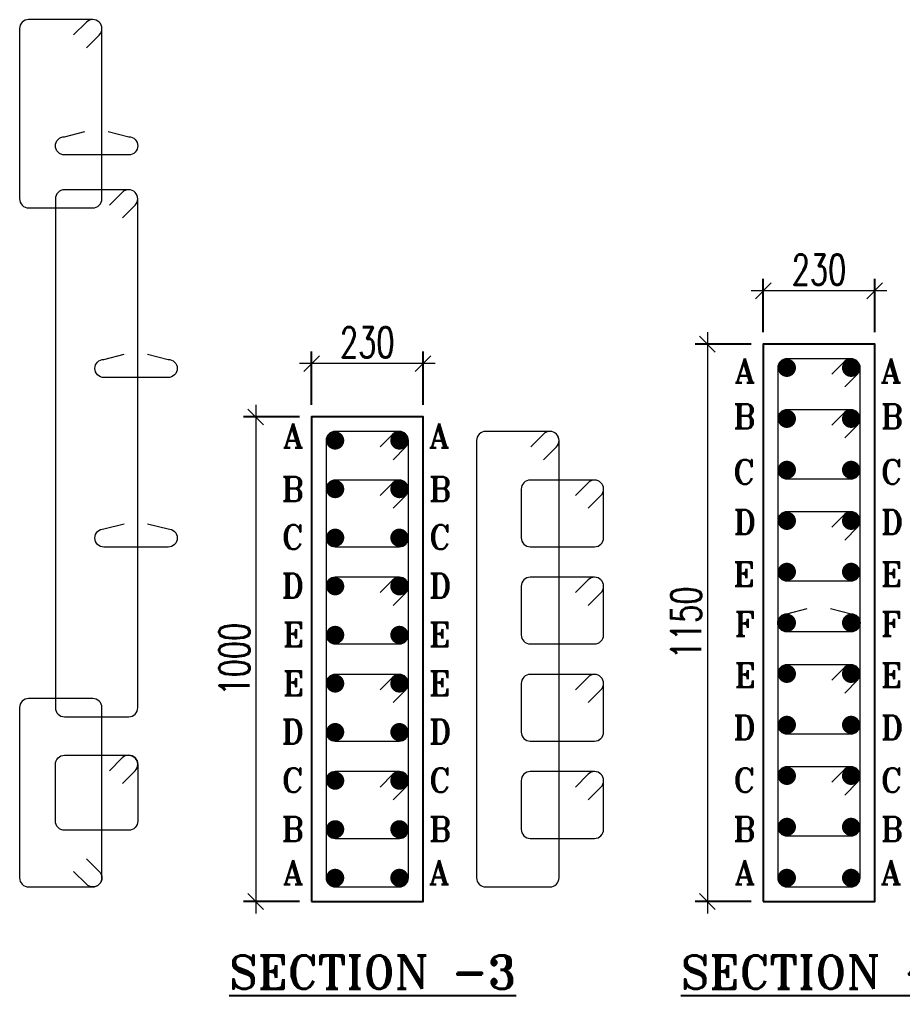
# Model space of a CAD drawing. Header units: millimetres. Extents: x 1123469 to 1883119, y -126924 to 196924.
# Drawn here: x 1577435 to 1584723, y -92072 to -84016 of the extents above; entities that cross this region are included whole.
import ezdxf

# ---------------------------------------------------------------- set-up
doc = ezdxf.new("R2010")
doc.units = ezdxf.units.MM
doc.header["$LTSCALE"] = 500
doc.header["$MEASUREMENT"] = 0
doc.header["$PDMODE"] = 34
doc.layers.get('Defpoints').update_dxf_attribs({"lineweight": 0})
doc.layers.add('DIAMENTION', color=1, linetype='Continuous', lineweight=0)
doc.layers.add('STEEL', color=7, linetype='Continuous', lineweight=20)
for name, color, linetype in [('Reinf', 4, 'Continuous'), ('S-TEXT', 3, 'Continuous'), ('TOWER AREA COLUMN.', 6, 'Continuous')]:
    doc.layers.add(name, color=color, linetype=linetype)
doc.styles.add('2MM', font='romans.shx', dxfattribs={"width": 0.7})
doc.styles.add('ROMANT', font='romant__.ttf', dxfattribs={"width": 0.9, "height": 600})
doc.dimstyles.new('SHUIB', dxfattribs={"dimtxt": 200, "dimasz": 180, "dimexe": 100, "dimexo": 250, "dimgap": 50, "dimtad": 2, "dimdec": 0, "dimzin": 1, "dimdsep": 46, "dimtxsty": '2MM', "dimblk": 'OBLIQUE', "dimcen": 0, "dimdle": 100, "dimclrd": 1, "dimclre": 1, "dimclrt": 3, "dimadec": 0, "dimazin": 0, "dimtfac": 1, "dimtdec": 0, "dimtix": 1, "dimtmove": 2, "dimatfit": 3, "dimfxl": 1, "dimtolj": 1, "dimlwd": -1, "dimarcsym": 0})

# ---------------------------------------------------------------- blocks, each defined once
blk = doc.blocks.new('_Oblique')
at = {"color": 0, "linetype": 'ByBlock', "lineweight": -2}
blk.add_line((-0.5, -0.5), (0.5, 0.5), dxfattribs=at)
blk = doc.blocks.new('*D286')
at = {"layer": 'Defpoints', "color": 0, "ltscale": 100, "transparency": 16777216}
for p in [(1579845.5, -86856.1), (1579845.5, -87296.4), (1580765.5, -87296.4)]:
    blk.add_point(p, dxfattribs=at)
at = {"layer": 'DIAMENTION', "color": 1, "lineweight": -2, "ltscale": 100, "transparency": 16777216}
for p, q in [((1579845.5, -87196.4), (1579845.5, -86756.1)), ((1580765.5, -87196.4), (1580765.5, -86756.1))]:
    blk.add_line(p, q, dxfattribs=at)
at = {"layer": 'DIAMENTION', "color": 1, "ltscale": 100, "transparency": 16777216}
blk.add_line((1580865.5, -86856.1), (1579745.5, -86856.1), dxfattribs=at)
at = {"layer": 'DIAMENTION', "color": 1, "ltscale": 100, "transparency": 16777216, "xscale": 130, "yscale": 130, "zscale": 130, "rotation": 180}
blk.add_blockref('_Oblique', (1579845.5, -86856.1), dxfattribs=at)
at = {"layer": 'DIAMENTION', "color": 1, "ltscale": 100, "transparency": 16777216, "xscale": 130, "yscale": 130, "zscale": 130}
blk.add_blockref('_Oblique', (1580765.5, -86856.1), dxfattribs=at)
at = {"layer": 'DIAMENTION', "color": 3, "ltscale": 100, "transparency": 16777216, "insert": (1580305.5, -86681.1), "char_height": 250, "attachment_point": 5, "style": '2MM'}
blk.add_mtext('\\A1;230', dxfattribs=at)
blk = doc.blocks.new('*D287')
at = {"layer": 'Defpoints', "color": 0, "ltscale": 100, "transparency": 16777216}
for p in [(1579845.5, -87296.4), (1579384.3, -91296.4), (1579845.5, -91296.4)]:
    blk.add_point(p, dxfattribs=at)
at = {"layer": 'DIAMENTION', "color": 1, "ltscale": 100, "transparency": 16777216}
blk.add_line((1579384.3, -87196.4), (1579384.3, -91396.4), dxfattribs=at)
at = {"layer": 'DIAMENTION', "color": 1, "lineweight": -2, "ltscale": 100, "transparency": 16777216}
for p, q in [((1579745.5, -87296.4), (1579284.3, -87296.4)), ((1579745.5, -91296.4), (1579284.3, -91296.4))]:
    blk.add_line(p, q, dxfattribs=at)
at = {"layer": 'DIAMENTION', "color": 1, "ltscale": 100, "transparency": 16777216, "xscale": 130, "yscale": 130, "zscale": 130}
for p, rotation in [((1579384.3, -87296.4), 90), ((1579384.3, -91296.4), 270)]:
    blk.add_blockref('_Oblique', p, dxfattribs=dict(at, rotation=rotation))
at = {"layer": 'DIAMENTION', "color": 3, "ltscale": 100, "transparency": 16777216, "insert": (1579209.3, -89296.4), "char_height": 250, "attachment_point": 5, "rotation": 90, "style": '2MM'}
blk.add_mtext('\\A1;1000', dxfattribs=at)
blk = doc.blocks.new('*D288')
at = {"layer": 'Defpoints', "color": 0, "ltscale": 100, "transparency": 16777216}
for p in [(1583573.8, -86256.1), (1583573.8, -86696.4), (1584493.8, -86696.4)]:
    blk.add_point(p, dxfattribs=at)
at = {"layer": 'DIAMENTION', "color": 1, "lineweight": -2, "ltscale": 100, "transparency": 16777216}
for p, q in [((1583573.8, -86596.4), (1583573.8, -86156.1)), ((1584493.8, -86596.4), (1584493.8, -86156.1))]:
    blk.add_line(p, q, dxfattribs=at)
at = {"layer": 'DIAMENTION', "color": 1, "ltscale": 100, "transparency": 16777216}
blk.add_line((1584593.8, -86256.1), (1583473.8, -86256.1), dxfattribs=at)
at = {"layer": 'DIAMENTION', "color": 1, "ltscale": 100, "transparency": 16777216, "xscale": 130, "yscale": 130, "zscale": 130, "rotation": 180}
blk.add_blockref('_Oblique', (1583573.8, -86256.1), dxfattribs=at)
at = {"layer": 'DIAMENTION', "color": 1, "ltscale": 100, "transparency": 16777216, "xscale": 130, "yscale": 130, "zscale": 130}
blk.add_blockref('_Oblique', (1584493.8, -86256.1), dxfattribs=at)
at = {"layer": 'DIAMENTION', "color": 3, "ltscale": 100, "transparency": 16777216, "insert": (1584033.8, -86081.1), "char_height": 250, "attachment_point": 5, "style": '2MM'}
blk.add_mtext('\\A1;230', dxfattribs=at)
blk = doc.blocks.new('*D289')
at = {"layer": 'Defpoints', "color": 0, "ltscale": 100, "transparency": 16777216}
for p in [(1583573.8, -86696.4), (1583112.6, -91296.4), (1583573.8, -91296.4)]:
    blk.add_point(p, dxfattribs=at)
at = {"layer": 'DIAMENTION', "color": 1, "ltscale": 100, "transparency": 16777216}
blk.add_line((1583112.6, -86596.4), (1583112.6, -91396.4), dxfattribs=at)
at = {"layer": 'DIAMENTION', "color": 1, "lineweight": -2, "ltscale": 100, "transparency": 16777216}
for p, q in [((1583473.8, -86696.4), (1583012.6, -86696.4)), ((1583473.8, -91296.4), (1583012.6, -91296.4))]:
    blk.add_line(p, q, dxfattribs=at)
at = {"layer": 'DIAMENTION', "color": 1, "ltscale": 100, "transparency": 16777216, "xscale": 130, "yscale": 130, "zscale": 130}
for p, rotation in [((1583112.6, -86696.4), 90), ((1583112.6, -91296.4), 270)]:
    blk.add_blockref('_Oblique', p, dxfattribs=dict(at, rotation=rotation))
at = {"layer": 'DIAMENTION', "color": 3, "ltscale": 100, "transparency": 16777216, "insert": (1582937.6, -88996.4), "char_height": 250, "attachment_point": 5, "rotation": 90, "style": '2MM'}
blk.add_mtext('\\A1;1150', dxfattribs=at)

msp = doc.modelspace()

# ---------------------------------------------------------------- linework, layer by layer
at = {"layer": 'Reinf', "color": 4, "linetype": 'ByBlock', "const_width": 75}
for points in [[(1583768.8, -86928.9, -1), (1583768.8, -86853.9, -1)], [(1584298.8, -86928.9, 1), (1584298.8, -86853.9, 1)], [(1583768.8, -87349.9, -1), (1583768.8, -87274.9, -1)], [(1584298.8, -87349.9, 1), (1584298.8, -87274.9, 1)], [(1580040.5, -87528.9, -1), (1580040.5, -87453.9, -1)], [(1580570.5, -87528.9, 1), (1580570.5, -87453.9, 1)], [(1583768.8, -87770.9, -1), (1583768.8, -87695.9, -1)], [(1584298.8, -87770.9, 1), (1584298.8, -87695.9, 1)], [(1580040.5, -87930, -1), (1580040.5, -87855, -1)], [(1580570.5, -87930, 1), (1580570.5, -87855, 1)], [(1583768.8, -88191.9, -1), (1583768.8, -88116.9, -1)], [(1584298.8, -88191.9, 1), (1584298.8, -88116.9, 1)], [(1580040.5, -88331.1, -1), (1580040.5, -88256.1, -1)], [(1580570.5, -88331.1, 1), (1580570.5, -88256.1, 1)], [(1583768.8, -88612.9, -1), (1583768.8, -88537.9, -1)], [(1584298.8, -88612.9, 1), (1584298.8, -88537.9, 1)], [(1580040.5, -88732.2, -1), (1580040.5, -88657.2, -1)], [(1580570.5, -88732.2, 1), (1580570.5, -88657.2, 1)], [(1583768.8, -89033.9, -1), (1583768.8, -88958.9, -1)], [(1584298.8, -89033.9, 1), (1584298.8, -88958.9, 1)], [(1580040.5, -89133.3, -1), (1580040.5, -89058.3, -1)], [(1580570.5, -89133.3, 1), (1580570.5, -89058.3, 1)], [(1583768.8, -89454.9, -1), (1583768.8, -89379.9, -1)], [(1584298.8, -89454.9, 1), (1584298.8, -89379.9, 1)], [(1580040.5, -89534.5, -1), (1580040.5, -89459.5, -1)], [(1580570.5, -89534.5, 1), (1580570.5, -89459.5, 1)], [(1583768.8, -89875.9, -1), (1583768.8, -89800.9, -1)], [(1584298.8, -89875.9, 1), (1584298.8, -89800.9, 1)], [(1580040.5, -89935.6, -1), (1580040.5, -89860.6, -1)], [(1580570.5, -89935.6, 1), (1580570.5, -89860.6, 1)], [(1580040.5, -90336.7, -1), (1580040.5, -90261.7, -1)], [(1580570.5, -90336.7, 1), (1580570.5, -90261.7, 1)], [(1583768.8, -90296.9, -1), (1583768.8, -90221.9, -1)], [(1584298.8, -90296.9, 1), (1584298.8, -90221.9, 1)], [(1580040.5, -90737.8, -1), (1580040.5, -90662.8, -1)], [(1580570.5, -90737.8, 1), (1580570.5, -90662.8, 1)], [(1583768.8, -90717.9, -1), (1583768.8, -90642.9, -1)], [(1584298.8, -90717.9, 1), (1584298.8, -90642.9, 1)], [(1580040.5, -91063.9, 1), (1580040.5, -91138.9, 1)], [(1580570.5, -91063.9, -1), (1580570.5, -91138.9, -1)], [(1583768.8, -91063.9, 1), (1583768.8, -91138.9, 1)], [(1584298.8, -91063.9, -1), (1584298.8, -91138.9, -1)]]:
    msp.add_lwpolyline(points, format="xyb", close=True, dxfattribs=at)
at = {"layer": 'STEEL', "color": 4, "linetype": 'ByBlock'}
for points in [[(1577510.1, -85571.4), (1578040.1, -85571.4, 0.414214), (1578115.1, -85496.4), (1578115.1, -84091.4, 0.414214), (1578040.1, -84016.4), (1577510.1, -84016.4, 0.414214), (1577435.1, -84091.4), (1577435.1, -85496.4, 0.414214)], [(1577806.1, -89771.4), (1578336.1, -89771.4, 0.414214), (1578411.1, -89696.4), (1578411.1, -85496.4, 0.414214), (1578336.1, -85421.4), (1577806.1, -85421.4, 0.414214), (1577731.1, -85496.4), (1577731.1, -89696.4, 0.414214)], [(1583768.8, -91176.4), (1584298.8, -91176.4, 0.414214), (1584373.8, -91101.4), (1584373.8, -86891.4, 0.414214), (1584298.8, -86816.4), (1583768.8, -86816.4, 0.414214), (1583693.8, -86891.4), (1583693.8, -91101.4, 0.414214)], [(1583768.8, -87808.4), (1584298.8, -87808.4, 0.414214), (1584373.8, -87733.4), (1584373.8, -87312.4, 0.414214), (1584298.8, -87237.4), (1583768.8, -87237.4, 0.414214), (1583693.8, -87312.4), (1583693.8, -87733.4, 0.414214)], [(1580040.5, -91176.4), (1580570.5, -91176.4, 0.414214), (1580645.5, -91101.4), (1580645.5, -87491.4, 0.414214), (1580570.5, -87416.4), (1580040.5, -87416.4, 0.414214), (1579965.5, -87491.4), (1579965.5, -91101.4, 0.414214)], [(1581283.1, -91176.4), (1581813.1, -91176.4, 0.414214), (1581888.1, -91101.4), (1581888.1, -87491.4, 0.414214), (1581813.1, -87416.4), (1581283.1, -87416.4, 0.414214), (1581208.1, -87491.4), (1581208.1, -91101.4, 0.414214)], [(1580040.5, -88368.6), (1580570.5, -88368.6, 0.414214), (1580645.5, -88293.6), (1580645.5, -87892.5, 0.414214), (1580570.5, -87817.5), (1580040.5, -87817.5, 0.414214), (1579965.5, -87892.5), (1579965.5, -88293.6, 0.414214)], [(1581651.3, -88368.6), (1582181.3, -88368.6, 0.414214), (1582256.3, -88293.6), (1582256.3, -87892.5, 0.414214), (1582181.3, -87817.5), (1581651.3, -87817.5, 0.414214), (1581576.3, -87892.5), (1581576.3, -88293.6, 0.414214)], [(1583768.8, -88650.4), (1584298.8, -88650.4, 0.414214), (1584373.8, -88575.4), (1584373.8, -88154.4, 0.414214), (1584298.8, -88079.4), (1583768.8, -88079.4, 0.414214), (1583693.8, -88154.4), (1583693.8, -88575.4, 0.414214)], [(1580040.5, -89170.8), (1580570.5, -89170.8, 0.414214), (1580645.5, -89095.8), (1580645.5, -88694.7, 0.414214), (1580570.5, -88619.7), (1580040.5, -88619.7, 0.414214), (1579965.5, -88694.7), (1579965.5, -89095.8, 0.414214)], [(1581651.3, -89170.8), (1582181.3, -89170.8, 0.414214), (1582256.3, -89095.8), (1582256.3, -88694.7, 0.414214), (1582181.3, -88619.7), (1581651.3, -88619.7, 0.414214), (1581576.3, -88694.7), (1581576.3, -89095.8, 0.414214)], [(1583768.8, -89913.4), (1584298.8, -89913.4, 0.414214), (1584373.8, -89838.4), (1584373.8, -89417.4, 0.414214), (1584298.8, -89342.4), (1583768.8, -89342.4, 0.414214), (1583693.8, -89417.4), (1583693.8, -89838.4, 0.414214)], [(1580040.5, -89973.1), (1580570.5, -89973.1, 0.414214), (1580645.5, -89898.1), (1580645.5, -89497, 0.414214), (1580570.5, -89422), (1580040.5, -89422, 0.414214), (1579965.5, -89497), (1579965.5, -89898.1, 0.414214)], [(1581651.3, -89973.1), (1582181.3, -89973.1, 0.414214), (1582256.3, -89898.1), (1582256.3, -89497, 0.414214), (1582181.3, -89422), (1581651.3, -89422, 0.414214), (1581576.3, -89497), (1581576.3, -89898.1, 0.414214)], [(1577510.1, -91176.4), (1578040.1, -91176.4, 0.414214), (1578115.1, -91101.4), (1578115.1, -89696.4, 0.414214), (1578040.1, -89621.4), (1577510.1, -89621.4, 0.414214), (1577435.1, -89696.4), (1577435.1, -91101.4, 0.414214)], [(1578336.1, -90708.1), (1577806.1, -90708.1, -0.414214), (1577731.1, -90633.1), (1577731.1, -90164.7, -0.414214), (1577806.1, -90089.7), (1578336.1, -90089.7, -0.414214), (1578411.1, -90164.7), (1578411.1, -90633.1, -0.414214)], [(1580040.5, -90775.3), (1580570.5, -90775.3, 0.414214), (1580645.5, -90700.3), (1580645.5, -90299.2, 0.414214), (1580570.5, -90224.2), (1580040.5, -90224.2, 0.414214), (1579965.5, -90299.2), (1579965.5, -90700.3, 0.414214)], [(1581651.3, -90775.3), (1582181.3, -90775.3, 0.414214), (1582256.3, -90700.3), (1582256.3, -90299.2, 0.414214), (1582181.3, -90224.2), (1581651.3, -90224.2, 0.414214), (1581576.3, -90299.2), (1581576.3, -90700.3, 0.414214)], [(1583768.8, -90755.4), (1584298.8, -90755.4, 0.414214), (1584373.8, -90680.4), (1584373.8, -90259.4, 0.414214), (1584298.8, -90184.4), (1583768.8, -90184.4, 0.414214), (1583693.8, -90259.4), (1583693.8, -90680.4, 0.414214)]]:
    msp.add_lwpolyline(points, format="xyb", close=True, dxfattribs=at)
for points in [[(1577988, -84249.6), (1578093.2, -84144.4, 0.414214), (1578093.2, -84038.4), (1578093.2, -84038.4, 0.414214), (1577987.2, -84038.4), (1577881.9, -84143.6)], [(1578165.8, -84941.7), (1578336.1, -84983.9, -0.414214), (1578411.1, -85058.9), (1578411.1, -85058.9, -0.414214), (1578336.1, -85133.9), (1577806.1, -85133.9, -0.414214), (1577731.1, -85058.9), (1577731.1, -85058.9, -0.414214), (1577806.1, -84983.9), (1577973.4, -84941.7)], [(1578284, -85654.6), (1578389.2, -85549.4, 0.414214), (1578389.2, -85443.4), (1578389.2, -85443.4, 0.414214), (1578283.2, -85443.4), (1578178, -85548.6)], [(1578491.9, -86779.2), (1578662.1, -86821.4, -0.414214), (1578737.1, -86896.4), (1578737.1, -86896.4, -0.414214), (1578662.1, -86971.4), (1578132.1, -86971.4, -0.414214), (1578057.1, -86896.4), (1578057.1, -86896.4, -0.414214), (1578132.1, -86821.4), (1578299.4, -86779.2)], [(1584246.8, -87049.6), (1584352, -86944.4, 0.414214), (1584352, -86838.4), (1584352, -86838.4, 0.414214), (1584245.9, -86838.4), (1584140.7, -86943.6)], [(1584246.8, -87470.6), (1584352, -87365.4, 0.414214), (1584352, -87259.4), (1584352, -87259.4, 0.414214), (1584245.9, -87259.4), (1584140.7, -87364.6)], [(1580518.4, -87649.6), (1580623.6, -87544.4, 0.414214), (1580623.6, -87438.4), (1580623.6, -87438.4, 0.414214), (1580517.6, -87438.4), (1580412.3, -87543.6)], [(1581761.1, -87649.6), (1581866.3, -87544.4, 0.414214), (1581866.3, -87438.4), (1581866.3, -87438.4, 0.414214), (1581760.2, -87438.4), (1581655, -87543.6)], [(1580518.4, -88050.8), (1580623.6, -87945.5, 0.414214), (1580623.6, -87839.5), (1580623.6, -87839.5, 0.414214), (1580517.6, -87839.5), (1580412.3, -87944.7)], [(1582129.3, -88050.8), (1582234.5, -87945.5, 0.414214), (1582234.5, -87839.5), (1582234.5, -87839.5, 0.414214), (1582128.5, -87839.5), (1582023.2, -87944.7)], [(1584246.8, -88312.6), (1584352, -88207.4, 0.414214), (1584352, -88101.4), (1584352, -88101.4, 0.414214), (1584245.9, -88101.4), (1584140.7, -88206.6)], [(1578491.9, -88179.2), (1578662.1, -88221.4, -0.414214), (1578737.1, -88296.4), (1578737.1, -88296.4, -0.414214), (1578662.1, -88371.4), (1578132.1, -88371.4, -0.414214), (1578057.1, -88296.4), (1578057.1, -88296.4, -0.414214), (1578132.1, -88221.4), (1578299.4, -88179.2)], [(1580518.4, -88853), (1580623.6, -88747.8, 0.414214), (1580623.6, -88641.7), (1580623.6, -88641.7, 0.414214), (1580517.6, -88641.7), (1580412.3, -88746.9)], [(1582129.3, -88853), (1582234.5, -88747.8, 0.414214), (1582234.5, -88641.7), (1582234.5, -88641.7, 0.414214), (1582128.5, -88641.7), (1582023.2, -88746.9)], [(1584128.5, -88879.2), (1584298.8, -88921.4, -0.414214), (1584373.8, -88996.4), (1584373.8, -88996.4, -0.414214), (1584298.8, -89071.4), (1583768.8, -89071.4, -0.414214), (1583693.8, -88996.4), (1583693.8, -88996.4, -0.414214), (1583768.8, -88921.4), (1583936.1, -88879.2)], [(1584246.8, -89575.6), (1584352, -89470.4, 0.414214), (1584352, -89364.4), (1584352, -89364.4, 0.414214), (1584245.9, -89364.4), (1584140.7, -89469.6)], [(1580518.4, -89655.2), (1580623.6, -89550, 0.414214), (1580623.6, -89443.9), (1580623.6, -89443.9, 0.414214), (1580517.6, -89443.9), (1580412.3, -89549.1)], [(1582129.3, -89655.2), (1582234.5, -89550, 0.414214), (1582234.5, -89443.9), (1582234.5, -89443.9, 0.414214), (1582128.5, -89443.9), (1582023.2, -89549.1)], [(1578284, -90323), (1578389.2, -90217.8, 0.414214), (1578389.2, -90111.7), (1578389.2, -90111.7, 0.414214), (1578283.2, -90111.7), (1578178, -90216.9)], [(1580518.4, -90457.4), (1580623.6, -90352.2, 0.414214), (1580623.6, -90246.1), (1580623.6, -90246.1, 0.414214), (1580517.6, -90246.1), (1580412.3, -90351.4)], [(1582129.3, -90457.4), (1582234.5, -90352.2, 0.414214), (1582234.5, -90246.1), (1582234.5, -90246.1, 0.414214), (1582128.5, -90246.1), (1582023.2, -90351.4)], [(1584246.8, -90417.6), (1584352, -90312.4, 0.414214), (1584352, -90206.4), (1584352, -90206.4, 0.414214), (1584245.9, -90206.4), (1584140.7, -90311.6)], [(1577987.9, -90943.1), (1578093.1, -91048.4, -0.414214), (1578093.1, -91154.4), (1578093.1, -91154.4, -0.414214), (1577987, -91154.4), (1577881.8, -91049.2)]]:
    msp.add_lwpolyline(points, format="xyb", dxfattribs=at)
at = {"layer": 'TOWER AREA COLUMN.', "color": 3}
for points in [[(1583573.8, -91296.4), (1584493.8, -91296.4), (1584493.8, -86696.4), (1583573.8, -86696.4)], [(1579845.5, -91296.4), (1580765.5, -91296.4), (1580765.5, -87296.4), (1579845.5, -87296.4)]]:
    msp.add_lwpolyline(points, close=True, dxfattribs=at)

# ---------------------------------------------------------------- texts
at = {"layer": 'S-TEXT', "color": 1, "style": 'ROMANT'}
for s, height, p in [('A', 200, (1583336.9, -87015.6, 0)), ('A', 200, (1584542.7, -87015.6, 0)), ('B', 200, (1583325.3, -87392.4, 0)), ('B', 200, (1584542.7, -87392.4, 0)), ('A', 200, (1579608.6, -87552.2, 0)), ('A', 200, (1580814.3, -87552.2, 0)), ('C', 200, (1583325.3, -87850.6, 0)), ('C', 200, (1584542.7, -87850.6, 0)), ('B', 200, (1579597, -87992.4, 0)), ('B', 200, (1580814.3, -87992.4, 0)), ('D', 200, (1583327.5, -88264.4, 0)), ('D', 200, (1584542.7, -88264.4, 0)), ('C', 200, (1579599.2, -88388.4, 0)), ('C', 200, (1580814.3, -88388.4, 0)), ('E', 200, (1583325.3, -88694.8, 0)), ('E', 200, (1584542.7, -88694.8, 0)), ('D', 200, (1579597, -88790.3, 0)), ('D', 200, (1580814.3, -88790.3, 0)), ('F', 200, (1583334.8, -89105.3, 0)), ('F', 200, (1584542.7, -89105.3, 0)), ('E', 200, (1579606.5, -89192.6, 0)), ('E', 200, (1580814.3, -89192.6, 0)), ('E', 200, (1583334.8, -89528.6, 0)), ('E', 200, (1584542.7, -89528.6, 0)), ('E', 200, (1579606.5, -89594.9, 0)), ('E', 200, (1580814.3, -89594.9, 0)), ('D', 200, (1579597, -89993.9, 0)), ('D', 200, (1580814.3, -89993.9, 0)), ('D', 200, (1583325.3, -89960.3, 0)), ('D', 200, (1584542.7, -89960.3, 0)), ('C', 200, (1579599.2, -90395, 0)), ('C', 200, (1580814.3, -90395, 0)), ('C', 200, (1583327.5, -90395, 0)), ('C', 200, (1584542.7, -90395, 0)), ('B', 200, (1579597, -90798.5, 0)), ('B', 200, (1580814.3, -90798.5, 0)), ('B', 200, (1583325.3, -90798.5, 0)), ('B', 200, (1584542.7, -90798.5, 0)), ('A', 200, (1579608.6, -91154.9, 0)), ('A', 200, (1580814.3, -91154.9, 0)), ('A', 200, (1583336.9, -91154.9, 0)), ('A', 200, (1584542.7, -91154.9, 0)), ('%%USECTION -3', 275, (1579165.5, -92017.2, -9.7)), ('%%USECTION -4', 275, (1582893.8, -92017.2, -9.7))]:
    msp.add_text(s, height=height, dxfattribs=at).set_placement(p)

# ---------------------------------------------------------------- dimensions: what is measured, and where the dimension line sits
at = {"layer": 'DIAMENTION', "ltscale": 100}
for base, p1, p2, picture, middle in [((1583573.8, -86256.1), (1584493.8, -86696.4), (1583573.8, -86696.4), '*D288', (1584033.8, -86081.1)), ((1579845.5, -86856.1), (1580765.5, -87296.4), (1579845.5, -87296.4), '*D286', (1580305.5, -86681.1))]:
    dim = msp.add_linear_dim(base=base, p1=p1, p2=p2, dimstyle='SHUIB', override={"dimtxt": 250, "dimasz": 130, "dimexo": 100, "dimlfac": 0.25, "dimtmove": 0}, dxfattribs=at)
    dim.commit()
    dim.dimension.update_dxf_attribs({"geometry": picture, "text_midpoint": middle})
for base, p1, p2, picture, middle in [((1583112.6, -91296.4), (1583573.8, -86696.4), (1583573.8, -91296.4), '*D289', (1582937.6, -88996.4)), ((1579384.3, -91296.4), (1579845.5, -87296.4), (1579845.5, -91296.4), '*D287', (1579209.3, -89296.4))]:
    dim = msp.add_linear_dim(base=base, p1=p1, p2=p2, angle=90, dimstyle='SHUIB', override={"dimtxt": 250, "dimasz": 130, "dimexo": 100, "dimlfac": 0.25, "dimtmove": 0}, dxfattribs=at)
    dim.commit()
    dim.dimension.update_dxf_attribs({"geometry": picture, "text_midpoint": middle})

doc.saveas('drawing.dxf')
